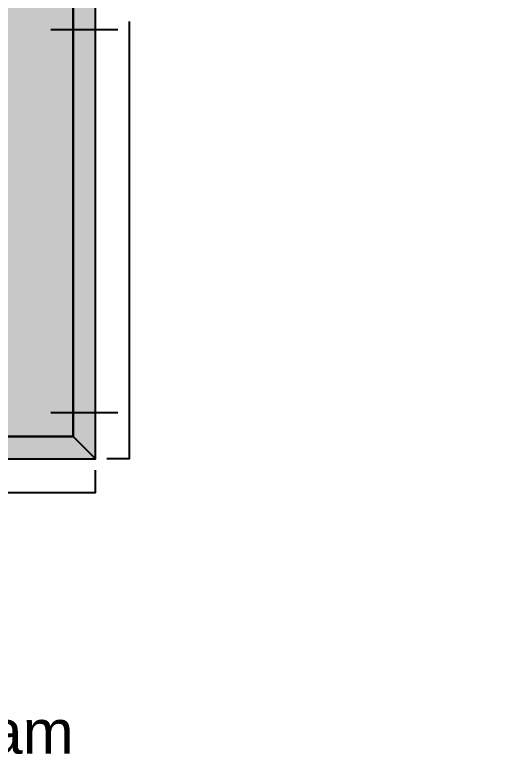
# Model space of a CAD drawing. Header units: metres. Extents: x -3.1 to 3, y -13.3 to 13.4.
# Drawn here: x 0.633 to 2.755, y -13.062 to -9.699 of the extents above; entities that cross this region are included whole.
import ezdxf

# ---------------------------------------------------------------- set-up
doc = ezdxf.new("R2010")
doc.units = ezdxf.units.M
doc.header["$MEASUREMENT"] = 0
for name, color, linetype in [('Poly-DimensionsExterior', 255, 'Continuous'), ('Poly-Doors', 8, 'Continuous'), ('Poly-Logo', 255, 'Continuous'), ('Poly-RoomsHatch', 31, 'Continuous'), ('Poly-WallsHatch', 8, 'Continuous')]:
    doc.layers.add(name, color=color, linetype=linetype)
doc.styles.get("Standard").update_dxf_attribs({"font": 'arial.ttf'})

msp = doc.modelspace()

# ---------------------------------------------------------------- hatches: boundary and pattern name
at = {"layer": 'Poly-Doors'}
h = msp.add_hatch(color=255, dxfattribs=at)
h.dxf.hatch_style = 1
h.paths.add_polyline_path([(0.993237, -9.765997), (0.893237, -9.765997), (0.893237, -11.476799), (0.993237, -11.476799)])
at = {"layer": 'Poly-RoomsHatch'}
h = msp.add_hatch(color=31, dxfattribs=at)
h.dxf.hatch_style = 1
h.paths.add_polyline_path([(-2.755273, -11.584335), (0.893237, -11.584335), (0.893237, -7.204682), (2.755273, -7.204682), (2.755273, 9.589497), (1.219811, 9.589497), (-1.184988, 9.589497), (-1.184988, 10.128293), (-2.755273, 10.128293)])
at = {"layer": 'Poly-WallsHatch'}
h = msp.add_hatch(color=8, dxfattribs=at)
h.dxf.hatch_style = 1
h.paths.add_polyline_path([(0.893237, -7.204682), (0.893237, -11.584335), (0.993237, -11.684335), (0.993237, -7.204682)])
h = msp.add_hatch(color=8, dxfattribs=at)
h.dxf.hatch_style = 1
h.paths.add_polyline_path([(0.893237, -11.584335), (-2.755273, -11.584335), (-2.855273, -11.684335), (0.993237, -11.684335)])

# ---------------------------------------------------------------- linework, layer by layer
at = {"layer": 'Poly-DimensionsExterior', "color": 255}
for points in [[(1.143237, -9.727782), (1.143237, -11.684335), (1.043237, -11.684335)], [(-0.697744, -11.834335), (0.993237, -11.834335), (0.993237, -11.734335)]]:
    msp.add_lwpolyline(points, dxfattribs=at)
at = {"layer": 'Poly-Doors', "color": 8}
for points in [[(1.093237, -9.765997), (0.793237, -9.765997)], [(0.793237, -11.476799), (1.093237, -11.476799)]]:
    msp.add_lwpolyline(points, dxfattribs=at)
at = {"layer": 'Poly-Doors', "color": 255}
msp.add_lwpolyline([(0.993237, -9.765997), (0.893237, -9.765997), (0.893237, -11.476799), (0.993237, -11.476799), (0.993237, -9.765997)], dxfattribs=at)
at = {"layer": 'Poly-Rooms', "color": 31}
msp.add_lwpolyline([(-2.755273, -11.584335), (0.893237, -11.584335), (0.893237, -7.204682), (2.755273, -7.204682), (2.755273, 9.589497), (1.219811, 9.589497), (-1.184988, 9.589497), (-1.184988, 10.128293), (-2.755273, 10.128293), (-2.755273, -11.584335)], dxfattribs=at)
at = {"layer": 'Poly-Walls', "color": 8}
for points in [[(0.893237, -7.204682), (0.893237, -11.584335), (0.993237, -11.684335), (0.993237, -7.204682), (0.893237, -7.204682)], [(0.893237, -11.584335), (-2.755273, -11.584335), (-2.855273, -11.684335), (0.993237, -11.684335), (0.893237, -11.584335)]]:
    msp.add_lwpolyline(points, dxfattribs=at)

# ---------------------------------------------------------------- texts
at = {"layer": 'Poly-Logo', "color": 255, "insert": (0.385714, -12.934334), "char_height": 0.196, "width": 1.12504, "attachment_point": 5}
msp.add_mtext('\\A1;polycam', dxfattribs=at)

doc.saveas('drawing.dxf')
